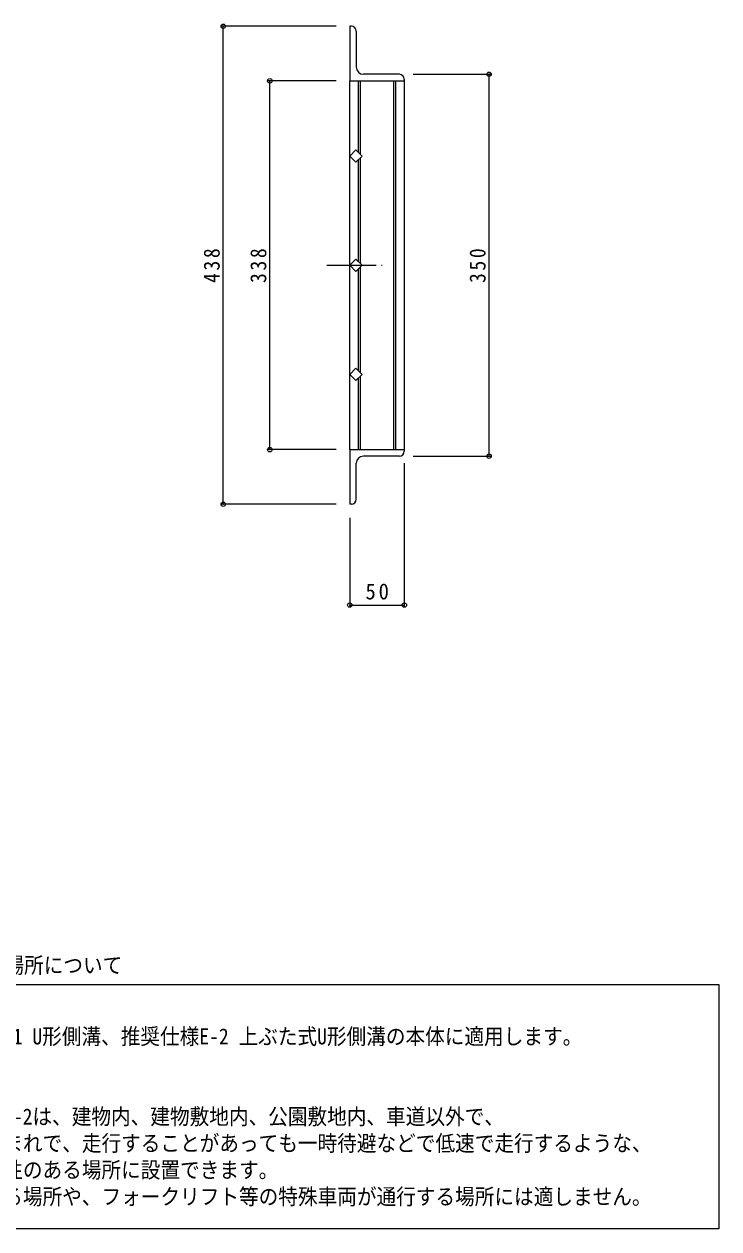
# Model space of a CAD drawing. Units: millimetres, scale not verified. Extents: x -734 to 918, y -681 to 660.
# Drawn here: x 281 to 918, y -554 to 550 of the extents above; entities that cross this region are included whole.
import ezdxf
from ezdxf.enums import TextEntityAlignment as Align

# ---------------------------------------------------------------- set-up
doc = ezdxf.new("R2010")
doc.units = ezdxf.units.MM
doc.header["$LTSCALE"] = 5
doc.header["$PDMODE"] = 32
doc.header["$PDSIZE"] = 4
doc.linetypes.add('DOUBLE_CHAIN2', pattern=[12.8, 9, -1, 0.6, -0.6, 0.6, -1])
for name, color, linetype, lineweight in [('A-1_ピット', 2, 'Continuous', 9), ('A-2_蓋', 3, 'Continuous', 9), ('A-4_寸法', 7, 'Continuous', 9), ('F-4', 2, 'Continuous', 9)]:
    doc.layers.add(name, color=color, linetype=linetype, lineweight=lineweight)
doc.layers.add('F-5', color=7, linetype='Continuous')
doc.styles.add('ＭＳ ゴシック', font='')
doc.styles.get('ＭＳ ゴシック').set_extended_font_data('MS Gothic')

msp = doc.modelspace()

# ---------------------------------------------------------------- linework, layer by layer
at = {"layer": 'A-1_ピット'}
for p, q in [((581.23, 547.736), (579.73, 547.736)), ((579.73, 547.736), (579.73, 497.736)), ((585.73, 543.236), (585.73, 510.236)), ((579.73, 497.736), (629.73, 497.736)), ((625.23, 503.736), (592.23, 503.736)), ((629.73, 499.236), (629.73, 497.736)), ((579.73, 159.736), (629.73, 159.736)), ((579.73, 159.736), (579.73, 109.736)), ((629.73, 159.736), (629.73, 158.236)), ((585.73, 114.236), (585.73, 147.236)), ((625.23, 153.736), (592.23, 153.736)), ((581.23, 109.736), (579.73, 109.736))]:
    msp.add_line(p, q, dxfattribs=at)
for centre, radius, start, end in [((581.23, 543.236), 4.5, 0, 90), ((592.23, 510.236), 6.5, 180, 270), ((625.23, 499.236), 4.5, 0, 90), ((625.23, 158.236), 4.5, 270, 0), ((592.23, 147.236), 6.5, 90, 180), ((581.23, 114.236), 4.5, 270, 0)]:
    msp.add_arc(centre, radius, start, end, dxfattribs=at)
at = {"layer": 'A-2_蓋'}
for p, q in [((579.73, 159.736), (579.73, 497.736)), ((587.73, 432.049), (587.73, 497.736)), ((589.23, 497.736), (589.23, 430.549)), ((620.23, 159.736), (620.23, 497.736)), ((621.73, 497.736), (621.73, 159.736)), ((629.73, 497.736), (629.73, 159.736)), ((587.73, 332.049), (587.73, 425.422)), ((589.23, 426.922), (589.23, 330.549)), ((587.73, 232.049), (587.73, 325.422)), ((589.23, 326.922), (589.23, 230.549)), ((587.73, 159.736), (587.73, 225.422)), ((589.23, 226.922), (589.23, 159.736))]:
    msp.add_line(p, q, dxfattribs=at)
at = {"layer": 'A-2_蓋', "linetype": 'DOUBLE_CHAIN2'}
msp.add_line((558.849, 328.736), (609.407, 328.736), dxfattribs=at)
at = {"layer": 'A-2_蓋'}
for points in [[(591.044, 428.736), (585.387, 423.079), (579.73, 428.736), (585.387, 434.392)], [(591.044, 328.736), (585.387, 323.079), (579.73, 328.736), (585.387, 334.392)], [(591.044, 228.736), (585.387, 223.079), (579.73, 228.736), (585.387, 234.393)]]:
    msp.add_lwpolyline(points, close=True, dxfattribs=at)
at = {"layer": 'A-4_寸法'}
for p, q in [((567.23, 547.736), (462.3, 547.736)), ((463.8, 109.736), (463.8, 547.736)), ((567.23, 497.736), (505.012, 497.736)), ((506.512, 159.736), (506.512, 497.736)), ((637.73, 503.736), (708.851, 503.736)), ((707.352, 153.736), (707.352, 503.736)), ((567.23, 159.736), (505.012, 159.736)), ((629.73, 147.236), (629.73, 15.772)), ((637.73, 153.736), (708.851, 153.736)), ((567.23, 109.736), (462.3, 109.736)), ((579.73, 97.236), (579.73, 15.772)), ((579.73, 17.272), (629.73, 17.272))]:
    msp.add_line(p, q, dxfattribs=at)
for p in [(463.8, 547.736), (506.512, 497.736), (707.352, 503.736), (506.512, 159.736), (707.352, 153.736), (463.8, 109.736), (579.73, 17.272), (629.73, 17.272)]:
    msp.add_point(p, dxfattribs=at)
at = {"layer": 'F-4'}
for p, q in [((47.894, -330.522), (917.894, -330.522)), ((917.894, -330.522), (917.894, -554.387))]:
    msp.add_line(p, q, dxfattribs=at)
msp.add_lwpolyline([(917.894, -554.387), (47.894, -554.387), (47.894, -330.522)], dxfattribs=at)

# ---------------------------------------------------------------- texts
at = {"layer": 'A-4_寸法', "color": 2, "char_height": 14.66, "attachment_point": 7, "rotation": 90, "style": 'ＭＳ ゴシック'}
for s, insert in [('\\T1.27;\\W0.9;438', (460.8, 312.486)), ('\\T1.27;\\W0.9;338', (503.512, 312.486)), ('\\T1.27;\\W0.9;350', (704.352, 312.486))]:
    msp.add_mtext(s, dxfattribs=dict(at, insert=insert))
at = {"layer": 'A-4_寸法', "color": 2, "insert": (594.105, 22.272), "char_height": 14.66, "attachment_point": 7, "style": 'ＭＳ ゴシック'}
msp.add_mtext('\\T1.27;\\W0.95;50', dxfattribs=at)
at = {"layer": 'F-5', "style": 'ＭＳ ゴシック', "width": 0.9}
for s, p in [('適用Ｕ形側溝および、設置場所について', (47.453, -324.456)), ('\u3000JIS A 5372 推奨仕様E-1 U形側溝、推奨仕様E-2 上ぶた式U形側溝の本体に適用します。', (64.369, -389.703)), ('\u3000適用荷重 T-14・T-6・T-2は、建物内、建物敷地内、公園敷地内、車道以外で、', (64.369, -463.112)), ('\u3000車両が走行することはまれで、走行することがあっても一時待避などで低速で走行するような、', (64.369, -487.581)), ('\u3000車両が乗り入れる可能性のある場所に設置できます。 ', (64.369, -512.05)), ('\u3000※車両が頻繁に通行する場所や、フォークリフト等の特殊車両が通行する場所には適しません。', (64.369, -536.52))]:
    msp.add_text(s, height=14.66, dxfattribs=at).set_placement(p, align=Align.BOTTOM_LEFT)

doc.saveas('drawing.dxf')
